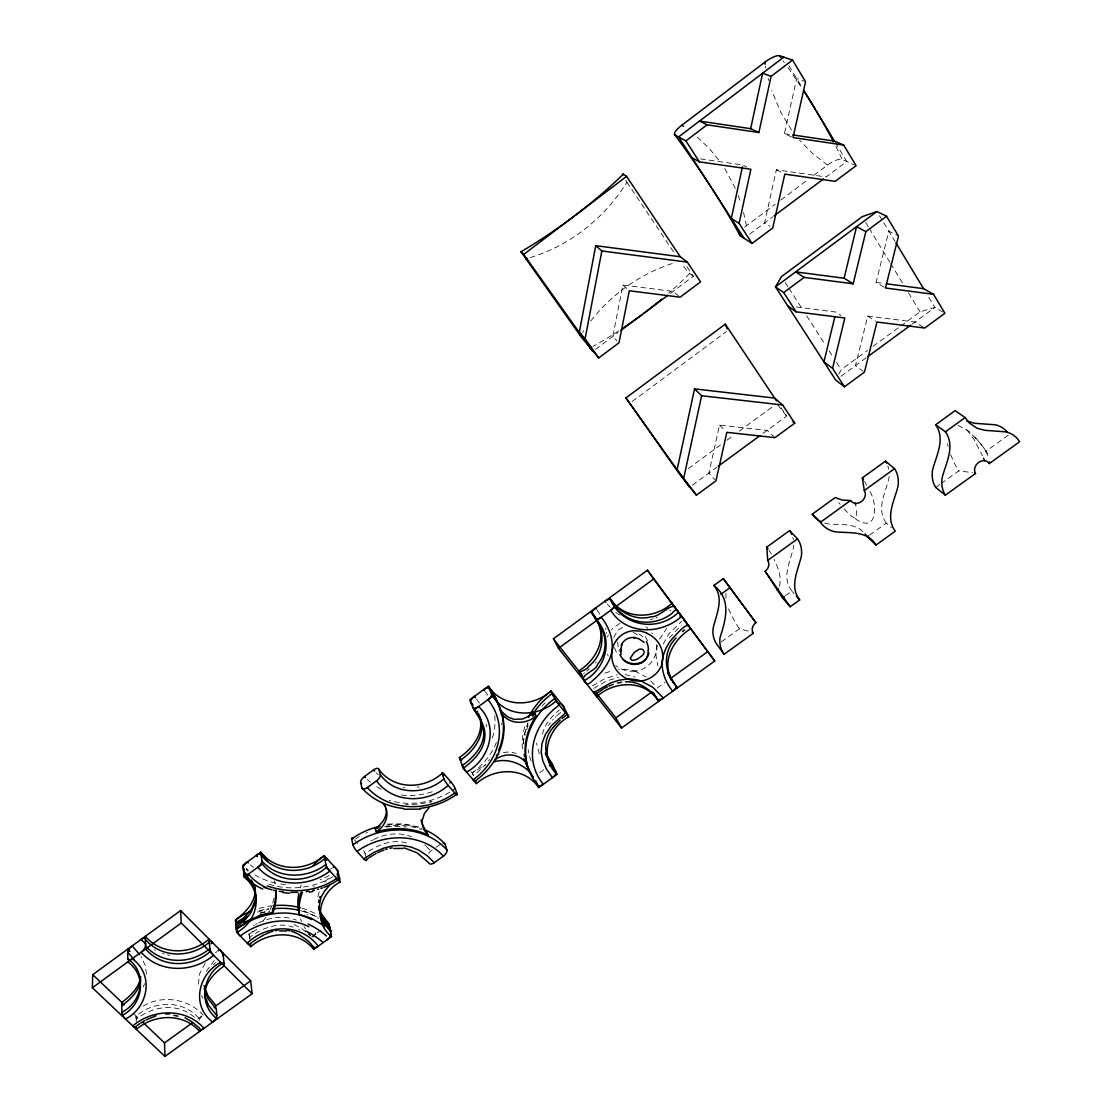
<?xml version="1.0" encoding="UTF-8"?>
<svg xmlns="http://www.w3.org/2000/svg" width="1112" height="1112" viewBox="0 0 1112 1112"><rect width="100%" height="100%" fill="white"/><g stroke="black" fill="none" stroke-linecap="round" stroke-linejoin="round"><path stroke-width="0.75" stroke-dasharray="5 3.75" d="M146.52 974.251L145.213 965.383L141.002 956.542M523.238 744.053L523.835 737.59M617.619 641.944L618.606 650.701M486.222 726.97L486.319 724.246M725.914 593.349L726.025 599.298M524.252 735.074L527.922 722.814M678.904 296.223L673.08 291.386L622.901 285.033L612.795 336.477L616.924 340.703M774.994 437.642L767.127 430.386L719.533 425.118L708.858 473.087L714.96 479.731M835.362 142.572L846.788 161.518L826.133 176.961L776.357 169.802L764.514 223.025L769.99 226.334M791.577 136.915L784.405 133.676L796.678 78.507L804.073 81.176M317.851 896.647L319.45 891.032M923.321 327.192L914.954 322.049L867.749 316.072L855.462 365.653L863.162 371.227M884.151 287.216L876.089 282.434L888.822 231.115L897.106 235.396M542.447 734.295C544.532 724.315 551.635 716.337 559.294 710.026M657.317 645.099L655.969 655.413L657.79 665.782M613.741 637.385L617.744 630.184L623.637 626.959M779.345 586.205C782.097 577.072 777.913 567.593 774.174 559.378M607.43 637.065L608.306 634.924M144.629 983.647L143.128 986.956M663.238 644.098L669.285 633.34L681.892 621.205M659.597 639.15L666.672 628.461M206.304 971.346L214.282 960.573M838.879 374.132L841.242 369.657L867.513 350.377M625.764 180.366A12.76 1.39 54.3 0 0 626.932 182.173C604.803 217.924 569.942 245.835 529.465 257.803M548.452 725.524L549.064 724.607M582.521 332.405L583.647 330.764M669.202 638.024L681.295 625.194M549.384 724.148L550.384 722.8M205.22 963.145L199.312 974.334L198.395 985.691M590.778 321.034C611.85 293.776 641.318 273.232 674.178 262.891M324.746 882.15L329.791 876.687M596.157 661.974L595.254 663.002M552.525 720.187L553.289 719.353M213.49 964.813L215.589 962.672M555.249 717.309L556.069 716.503M556.903 715.725L561.699 711.638M589.429 668.812L586.816 671.064M215.464 952.817L216.993 951.594M429.983 803.003L431.845 801.335A69.194 60.757 -18.6 0 1 405.532 804.337M584.662 672.788L583.564 673.622M744.651 227.168A12.788 4.281 -33.9 0 1 746.43 225.75L775.286 204.149M780.777 200.035L808.271 179.463M813.762 175.349L827.509 165.062A13.052 4.281 -33 0 1 842.215 159.461L854.558 165.007M595.476 349.418L618.105 332.502M670.411 293.387L693.304 276.276L685.854 265.115M749.544 234.229L772.729 216.882M632.116 401.529L726.442 331.543M688.286 468.597L721.452 444.244M726.97 440.185L733.878 435.112M739.41 431.053L773.952 405.685M873.045 346.332L899.316 327.053M900.706 326.038L920.069 311.846L934.9 307.44L943.49 312.43M692.303 485.221L717.184 466.984M762.971 433.43L786.671 416.069L781.124 407.77M840.992 376.259L866.526 357.55M912.187 324.078L934.9 307.44L927.922 295.889M366.14 858.13L365.097 853.752C377.329 844.661 393.731 837.975 408.785 843.799M249.922 939.098L249.713 937.235C260.569 929.284 274.233 923.155 287.952 925.768M197.866 1018.856L203.426 1014.853M311.666 936.902L315.711 933.983M317.059 933.01L324.815 927.436M428.551 853.293A5.616 2.794 -42.5 0 1 430.844 851.069L434.667 848.317M435.946 847.4L439.768 844.647M539.598 772.743L543.782 769.74M657.15 688.092L665.032 682.407M721.382 641.832L739.494 628.78L750.586 631.824M785.392 595.726L791.841 591.084L794.079 593.613M869.653 535.053L886.264 523.085L891.407 527.727M935.734 487.459L939.793 484.54M941.155 483.567L958.725 470.904L972.569 472.6M958.071 425.409L969.122 431.414L981.312 444.452A130.507 111.047 -41.8 0 1 985.941 451.305L1009.098 434.625M592.404 685.923L604.678 678.723L617.243 674.845M593.752 688.384L606.068 681.169L618.675 677.277M473.517 775.842L472.364 772.743L485.61 764.875M249.894 938.82L249.366 934.122L258.026 928.603M671.022 610.113L669.841 610.863M253.425 925.67L254.481 925.073M370.852 840.992L372.492 840.13M255.538 924.489L257.164 923.641M143.184 1006.04C162.352 994.614 188.15 998.59 203.148 1015.047M373.59 839.588C385.183 833.694 399.333 831.651 411.593 836.836M619.926 623.359L613.004 628.127A21.948 19.265 -30.7 0 0 611.405 629.92M258.79 922.835C269.034 917.845 281.016 915.676 292.136 918.748M604.914 673.163L612.698 670.592M657.456 617.299L656.149 617.799M653.189 618.814L650.256 619.634M259.207 910.672L268.826 908.476M419.071 786.796L417.139 787.199M844.036 508.837C852.487 517.733 859.117 524.503 855.92 506.863M503.388 752.504L509.977 751.865L516.135 753.366M636.606 670.786L634.688 671.064A38.294 33.221 -28.5 0 0 622.011 669.271L618.439 669.549M388.005 824.034L404.212 823.922L419.933 827.37M404.56 787.699L403.267 787.532M796.4 307.023L835.96 312.041L841.033 315.433M876.089 282.434L884.568 283.546M625.125 674.539L634.994 677.013M700.463 158.891L742.83 164.979L746.847 167.12M784.405 133.676L791.077 134.677M169.788 955.333L167.467 954.888M289.023 925.976L293.207 927.158M293.359 919.082L296.306 920.083M164.076 953.999L162.421 953.457M634.688 671.064L646.141 677.041M303.854 910.895L317.949 917.414M633.075 632.422L638.052 634.98M294.013 924.558L301.282 928.256L310.54 935.804M776.357 169.802L782 172.68M298.655 929.521L299.615 930.035M155.416 950.385L154.304 949.773M855.156 518.623C878.105 534.886 877.799 503.222 869.375 490.517M619.982 615.242L617.396 613.546M867.749 316.072L875.672 321.173M827.509 165.062L812.816 153.651L799.556 140.279M616.896 613.171L615.881 612.406M693.304 276.276L689.746 273.524A12.413 1.348 54 0 1 681.698 263.933M194.35 1017.341C177.934 1002.301 152.455 1005.887 136.262 1019.315A5.56 2.127 55.8 0 0 134.913 1015.492M862.856 531.522C853.057 522.126 838.809 525.573 826.689 523.641A29.621 25.548 -42.2 0 1 824.423 523.071M424.714 845.009L425.535 845.718M697.28 136.998L709.845 149.133L720.52 162.255M622.901 285.033L628.016 289.634M198.84 1018.147C182.771 999.702 154.026 1000.633 136.22 1016.007L136.303 1024.319M426.341 846.454L430.844 851.069M378.275 774.758L376.259 772.784M134.288 1014.158L139.32 1018.953M650.77 680.961L654.885 685.312M719.533 425.118L725.636 431.136M314.932 932.607L315.683 933.357M610.266 607.374L607.319 604.122M354.353 839.838L357.716 843.521M975.154 437.058L984.495 448.65L989.43 458.7M966.856 429.691L974.279 439.907L982.438 455.642M985.941 451.305L987.762 453.835M777.719 404.907L786.671 416.069M246.127 868.875L247.962 871.294M476.534 699.017L479.425 703.159M597.047 610.057L599.813 614.227M791.508 130.034L780.68 112.117L771.672 90.433M626.932 182.173L674.011 252.563M785.211 282.462L788.005 286.813M788.936 288.272L802.947 310.067M806.687 315.877L825.354 344.942M829.093 350.753L832.832 356.577M836.572 362.387L841.242 369.657M724.76 168.524L735.393 188.512M791.841 591.084C781.347 577.795 790.257 561.741 793.44 547.688A29.287 25.465 -38.6 0 0 793.676 545.311M865.692 222.567L868.375 226.959M869.264 228.419L889.767 262.084M890.656 263.544L903.125 284.033M908.476 292.817L920.069 311.846M788.936 65.705L801.974 87.278M879.522 215.714L882.9 221.316M883.748 222.72L895.063 241.443M203.037 998.145L201.647 995.685M886.264 523.085C876.061 509.199 885.416 493.033 888.849 478.674A29.76 25.576 -43.4 0 0 889.155 476.256M647.657 640.998L646.795 639.164A32.276 28.3 -29.9 0 0 644.571 635.675M539.348 753.853L536.54 743.177M950.635 454.725L954.624 463.676A135.219 111.478 -48.5 0 0 958.739 470.904M728.541 608.862L734.99 622.011A129.729 110.88 -40.1 0 0 739.494 628.78M614.422 647.601L615.992 651.271A32.373 28.37 -31.5 0 0 618.244 654.746M738.215 195.448L740.842 202.982M768.183 78.452L768.712 80.467M743.567 212.461L746.43 225.75M948.105 446.593L947.493 443.688M605.679 628.169L606.012 629.795M765.529 66.303L765.918 68.332M606.401 632.519L606.499 633.618M864.594 481.482A130.215 113.396 -38.1 0 1 866.665 485.11M887.835 466.053A29.76 25.576 -43.4 0 1 888.724 469.292M840.144 504.306A134.58 114.147 -46.8 0 1 838.879 502.68M792.828 537.43A29.287 25.465 -38.6 0 1 793.315 539.598M769.17 550.579A128.519 112.604 -32.6 0 1 771.339 554.123M689.635 273.524A157.404 50.304 -35.8 0 1 668.729 293.123M618.592 330.959A157.515 50.304 -35.7 0 1 593.196 346.318M835.932 146.45A160.809 31.928 55 0 1 842.131 159.377M783.098 60.785A160.573 31.859 55 0 1 784.321 62.48M787.949 67.61A160.573 31.859 55 0 1 801.974 88.237M634.688 671.12A28.008 24.533 -30.8 0 1 622.025 669.243A31.789 27.856 -31 0 1 615.714 665.588M656.428 644.779A32.637 28.606 -30.2 0 1 656.58 648.365L656.052 652.216A22.462 19.655 -30.6 0 1 636.648 671.106M645.919 626.82A32.637 28.606 -30.2 0 1 647.921 628.405M651.84 632.728A32.637 28.606 -30.2 0 1 652.563 633.784M608.25 656.052A31.789 27.856 -31 0 1 607.513 654.176M638.969 633.937A24.881 20.836 -12.2 0 1 642.944 637.023M523.96 743.372A67.943 58.672 -26.4 0 1 524.016 742.621M525.17 735.129A67.943 58.672 -26.4 0 1 525.35 734.379M526.574 729.917A67.943 58.672 -26.4 0 1 528.158 725.51M471.071 771.464A5.699 0.876 54.4 0 1 473.364 775.425A69.139 60.854 -19.7 0 0 485.43 764.5M501.748 723.286A69.139 60.854 -19.7 0 1 501.734 724.802M489.447 759.496A69.139 60.854 -19.7 0 1 488.488 760.775M523.432 743.038A67.832 58.588 -26.4 0 1 527.991 723.662M531.188 761.178A62.008 53.598 -26.5 0 1 528.158 749.669M542.003 706.259A62.008 53.598 -26.5 0 1 545.019 702.909M494.743 715.711A63.189 55.669 -19.7 0 1 491.949 739.077M485.36 691.817A63.189 55.669 -19.7 0 1 487.668 695.222M384.613 826.563A67.123 56.879 -16.5 0 1 421.448 829.51M363.638 850.638A5.657 1.279 54.8 0 1 365.097 853.752M386.712 825.007A67.012 56.809 -16.5 0 1 421.893 828.635M355.576 838.99A61.257 51.972 -16.4 0 1 359.343 836.558M366.001 833.027A61.257 51.972 -16.4 0 1 367.377 832.415M386.378 827.05A61.257 51.972 -16.4 0 1 405.866 827.119M432.22 791.744A63.134 55.489 -18.6 0 1 400.751 794.983M381.152 789.117A63.134 55.489 -18.6 0 1 374.994 785.586M370.477 782.264A63.134 55.489 -18.6 0 1 367.349 779.512M449.707 792.189A69.069 60.673 -18.6 0 1 389.2 800.362M496.397 742.51A68.972 60.757 -19.7 0 1 472.364 772.743M522.418 748.779A67.665 58.491 -26.5 0 1 524.961 726.164M310.679 935.845A66.789 56.434 -15.3 0 1 304.007 926.574M301.533 921.5A66.789 56.434 -15.3 0 1 300.532 918.859M300.226 887.821A66.789 56.434 -15.3 0 1 301.185 884.999M274.692 880.815A68.583 58.13 -9 0 1 274.998 883.679M273.969 898.107A68.583 58.13 -9 0 1 270.216 909.31M265.768 917.233A68.583 58.13 -9 0 1 263.058 920.986M253.175 931.161A68.583 58.13 -9 0 1 249.366 934.122M329.291 875.464A68.638 59.242 -12.5 0 1 320.186 879.648M285.548 884.61A68.638 59.242 -12.5 0 1 280.613 884.026M275.748 883.136A68.638 59.242 -12.5 0 1 253.578 874.018M248.518 870.39A68.638 59.242 -12.5 0 1 246.155 868.402M259.291 908.407A66.664 55.461 -12 0 1 272.51 905.78M301.922 908.156A66.664 55.461 -12 0 1 314.988 913.48M314.293 886.653A68.972 59.45 -12.6 0 1 313.501 886.876M260.291 913.188A66.97 55.642 -12 0 1 269.896 911.089M307.037 914.411A66.97 55.642 -12 0 1 307.76 914.676M312.847 937.333A5.643 2.71 -45 0 1 315.655 934.038M248.449 933.997A5.616 1.71 55.2 0 1 249.713 937.235M331.876 868.25A62.897 54.279 -12.5 0 1 330.625 869.042M253.508 867.471A62.897 54.279 -12.5 0 1 250.297 864.816M332.877 876.701A68.805 59.339 -12.6 0 1 266.282 883.178M260.305 913.091A61.09 50.818 -12 0 1 269.229 911.048M257.595 912.104A66.831 55.544 -12 0 1 268.937 909.38M301.463 910.923A66.831 55.544 -12 0 1 318.435 918.206M199.159 1020.413A5.685 2.613 -47 0 1 202.759 1015.339"/><path stroke-width="1.5" d="M689.037 626.403C686.16 622.331 676.332 634.771 672.162 638.844C667.756 644.237 664.267 650.548 662.877 657.428C660.292 669.48 665.226 681.878 672.649 691.289A5.727 2.933 -36.8 0 0 675.707 685.465M92.365 987.734L92.727 974.668L180.63 910.575L250.686 980.812L252.104 993.725L164.951 1056.4L92.365 987.734L181.27 923.002L180.63 910.575M204.622 995.282C204.594 982.549 214.644 972.847 224.207 965.855L223.081 953.137M766.835 547.09L767.683 560.448A8.368 7.27 -37.8 0 1 765.084 571.276A101.331 4.253 53.4 0 1 774.272 585.371L782.473 597.839L790.187 606.763L799.667 599.938C789.075 586.497 798.124 570.303 801.363 556.111A29.635 25.701 -38.5 0 0 797.526 538.847L789.617 530.577L766.835 547.09A128.519 112.604 -32.6 0 1 768.017 548.828M254.954 886.653C257.025 900.776 246.058 912.396 235.452 919.958L236.731 932.384L250.784 946.646C268.715 931.036 298.099 929.924 313.792 949.356L331.515 936.61L329.194 924.28L321.326 913.8L318.477 906.878M989.541 461.953L989.291 463.579A8.535 7.131 -45.2 0 0 978.602 462.397A8.535 7.131 -45.2 0 0 975.516 473.476L945.353 495.174L935.734 487.459M318.602 902.43L318.991 899.997M600.383 626.529C607.5 638.246 606.457 653.87 597.561 664.35C596.755 670.453 579.991 674.914 584.008 680.238C586.024 685.868 589.499 684.047 592.793 680.419C599.257 674.998 605.123 668.59 608.764 660.903C616.145 646.489 611.002 629.128 601.175 617.243A5.88 2.697 -37.3 0 1 595.017 618.383C614.463 637.245 606.777 668.493 584.106 680.711L578.768 670.897C595.643 660.639 608.139 638.107 596.185 619.565M612.031 650.881L613.129 646.586A25.145 21.99 -30.7 0 1 614.853 642.736L616.548 640.109M140.737 976.531C139.25 987.692 130.479 996.004 121.875 1002.357L121.834 1015.617C142.6 1005.178 147.813 976.058 127.783 961.949M140.779 979.769C139.292 990.945 130.493 999.271 121.861 1005.651A5.574 2.141 55.6 0 1 124.141 1004.761M680.252 256.747L595.74 245.669L579.296 332.446L585.093 338.771L598.742 357.939L618.981 342.816L629.295 290.774L680.071 297.182L700.56 281.892L687.383 262.14L680.252 256.747L626.584 176.391L623.359 174.195A12.76 1.39 54.3 0 0 622.859 175.112M585.093 338.771L601.856 250.964L595.74 245.669M694.541 388.88L677.097 469.764L696.418 495.16L715.975 480.829L726.859 432.346L774.994 437.642L794.774 423.158L782.653 404.99L774.647 398.082L694.541 388.88L701.63 395.747L782.653 404.99M742.468 166.661L731.293 218.48L739.105 223.401L752.032 243.445L772.729 227.988L784.808 174.125L835.168 181.339L856.115 165.702L843.688 145.06L834.473 141.113L792.745 134.927M771.089 76.353L758.87 132.509L750.656 128.672L762.623 73.211L771.089 76.353L792.536 60.09L805.547 81.704L793.023 137.554L843.688 145.06M683.852 477.507L701.63 395.747M739.105 223.401L750.878 169.26L699.434 161.879L691.998 157.682M834.764 317.017L823.95 361.873L832.582 368.35L844.467 386.781L864.441 372.159L876.993 322.021L924.725 328.054L944.922 313.264L933.51 294.291L923.572 288.661L886.264 283.768M865.859 231.616L853.168 283.796L844.119 278.25L856.56 226.667L865.859 231.616L886.556 216.27L898.482 236.105L885.499 288.022L933.51 294.291M832.582 368.35L844.842 317.976L796.122 311.833L787.796 305.939M661.932 663.197L662.279 661.793A27.703 24.186 -30.4 0 0 662.78 657.901A32.734 28.592 -30.2 0 0 646.572 633.256M648.922 652.994C646.614 665.018 630.546 666.644 622.609 659.138M319.644 897.579L319.978 896.633M598.742 357.939L581.618 337.464L580.353 335.699L581.437 334.045M500.483 710.651L507.962 717.059L514.05 719.339L522.779 718.991L534.747 713.126L535.873 716.295A68.166 58.811 -26.4 0 0 526.643 763.166M534.733 713.153L534.483 713.501A67.943 58.672 -26.4 0 0 532.745 716.267M552.859 727.943C541.488 740.606 544.672 760.08 555.819 771.714A5.671 2.877 -39.8 0 1 552.469 777.705L546.576 769.296L542.781 760.789L541.21 752.212L541.905 743.761L545.408 734.393L551.649 725.399L565.591 712.917L567.732 714.947L566.536 714.974M553.206 727.498L553.915 726.622M676.082 637.982C663.489 650.2 663.516 670.758 674.539 683.991M554.276 726.192L560.267 720.062M777.969 588.554L776.718 589.721M428.926 807.951L424.395 813.497L422.004 821.115L422.949 826.967L427.856 834.945L422.004 823.797M682.573 631.56L684.575 629.823M562.005 718.561L562.88 717.81M563.339 717.448L565.605 715.669M427.828 834.931L427.481 834.778A67.332 57.018 -16.5 0 0 376.481 831.818L375.175 828.76C381.652 824.173 388.018 816.583 385.878 808.104M376.023 831.957C385.781 826.355 391.341 812.399 382.723 803.184M545.353 753.297L552.136 763.722L557.056 774.411L538.736 787.588C524.377 766.488 494.201 767.711 476.409 783.599L463.273 768.253L459.381 757.508C472.822 748.543 485.444 732.057 478.98 715.169M236.731 932.384C257.581 921.667 263.919 892.394 244.223 877.173L242.847 865.219L260.722 852.181C276.276 872.016 306.022 871.641 324.148 855.614L337.687 870.196L340.133 882.08C319.867 892.547 312.111 921.209 331.515 936.61M463.273 768.253C473.642 760.691 484.04 750.28 484.846 736.728C486.166 722.272 473.378 712.639 469.806 699.74L488.293 686.257C502.499 707.76 533.023 707.343 551.024 691.011L563.645 706.69L568.774 716.851C548.188 727.943 538.514 756.827 557.056 774.411M711.332 187.525A159.447 21.211 54.5 0 0 674.998 135.038A13.163 3.656 -34.9 0 1 681.781 125.267L764.806 62.244A13.441 3.642 -34.1 0 1 779.498 55.725L792.536 60.09M580.353 335.699L520.736 251.465L523.724 254.412L626.584 176.391M783.779 57.157L678.598 136.943L744.095 238.302M675.012 134.997L685.895 140.904L707.093 124.836L758.87 132.509M218.021 950.802L219.592 949.648A5.602 1.807 55.3 0 1 223.359 956.292M620.76 330.514L667.742 295.389M774.105 215.867L823.394 179.004M558.988 703.896C560.907 701.338 566.453 708.997 563.52 710.234M696.418 495.16L679.988 474.685L625.931 397.929L725.274 324.162L776.496 400.848M886.556 216.27L876.979 211.502L775.481 286.882L835.737 380.109L844.467 386.781M876.979 211.502L862.134 216.715L781.472 276.638L775.481 286.882L783.71 292.567L804.157 277.388L853.168 283.796M337.798 878.285L339.16 877.298M679.974 616.284L681.1 615.45M718.574 465.97L760.191 435.473M867.916 356.535L910.797 325.093M403.517 808.48A69.472 60.938 -18.6 0 1 361.998 788.102L360.608 782.584A5.769 2.571 -42.1 0 1 364.472 776.537L373.562 769.907A5.769 2.571 -41.9 0 1 378.858 769.296C393.759 790.034 423.992 789.603 442.103 773.396A5.699 0.945 54.4 0 1 444.466 774.508L450.999 782.07A5.699 0.945 54.4 0 1 455.211 788.575L457.115 794.065A69.472 60.938 -18.6 0 1 420.114 808.382M553.387 638.802L647.448 570.22L714.738 661.014L621.552 728.026L558.488 648.338L553.387 638.802L582.466 675.582M237.69 922.418A5.616 1.724 55.1 0 0 235.772 923.043L235.966 924.892L242.402 919.735L251.771 908.796L255.426 899.358L255.301 890.059M244.223 877.173L262.307 863.996L260.722 852.181A68.583 58.13 -9 0 1 267.992 861.717M361.984 788.116A5.796 2.599 -42.1 0 0 367.28 787.56L376.481 780.86A5.796 2.599 -41.9 0 0 380.346 774.744L378.858 769.296M473.879 709.929L492.602 696.307L488.293 686.257A68.972 60.757 -19.7 0 1 498.329 704.897M558.488 648.338L653.703 578.991L714.738 661.014M713.89 585.454L723.314 578.615L755.882 622.706A8.229 7.061 -35.4 0 0 753.352 633.242L724.12 654.273L717.212 644.835A28.676 24.728 -34.9 0 1 713.098 628.433C716.225 614.477 724.607 598.409 713.89 585.454C731.807 599.465 725.747 619.815 720.006 637.704A29.009 24.95 -34.8 0 0 724.134 654.259M894.548 468.638A30.121 25.798 -43.2 0 1 897.996 486.347C894.451 500.817 884.971 517.149 895.257 531.202L876.034 545.019C867.471 530.299 849.262 533.399 835.029 531.8A29.982 25.784 -42 0 1 820.475 522.237L812.26 514.175L835.195 497.55L842.326 500.108L850.541 500.483A8.507 7.297 -42.6 0 0 861.452 501.595A8.507 7.297 -42.6 0 0 864.288 490.531L894.562 468.625L885.444 461.146L862.342 477.882L864.288 490.531M935.748 487.445A29.732 24.992 -44.9 0 1 932.551 470.084C936.276 455.461 945.7 439.101 935.665 424.756L955.125 410.648L965.133 417.57L969.511 423.172L976.92 428.19L984.926 430.316L1005.734 431.831A30.232 25.215 -45.7 0 1 1019.621 441.756L989.291 463.579M720.868 594.322L730.403 587.414M767.683 560.448L797.54 538.833M820.461 522.251L850.541 500.483M935.665 424.756L945.422 431.831L965.133 417.57M444.466 774.508L442.965 775.578M442.103 773.396L443.952 778.831C425.743 795.122 395.358 795.58 380.346 774.744M308.858 926.741C286.646 915.537 259.513 921.57 240.248 935.97A5.657 1.737 55.2 0 1 236.411 929.257C257.525 913.466 287.327 907.211 311.582 919.541M681.559 616.437C661.209 634.869 626.056 635.355 610.697 610.307A5.88 2.697 -37.1 0 0 613.991 604.553C626.292 624.735 654.301 627.543 672.176 613.226C677.236 606.068 678.167 613.032 681.281 616.062M457.115 794.065A5.727 0.945 54.4 0 1 454.794 793.037L448.192 785.406C427.703 803.587 393.523 803.976 376.481 780.86M380.137 826.202A67.012 56.809 -16.5 0 0 351.642 839.032L352.935 844.8A5.699 1.307 54.7 0 0 357.008 851.431L363.791 858.839L373.688 852.57L383.515 848.192L392.842 845.843L401.849 845.398L410.731 846.899L418.793 850.138L426.883 855.489L434.347 862.662L443.368 856.17A5.657 2.822 -42.4 0 0 446.954 850.041L445.134 844.286A67.012 56.809 -16.5 0 0 423.338 829.191M164.951 1056.4L164.506 1042.889L192.306 1022.859M214.546 1006.846L250.686 980.812M326.497 926.213L329.194 924.28A66.664 55.461 -12 0 0 320.186 916.649M549.342 765.723L552.136 763.722M621.552 728.026L615.867 717.824L652.132 691.706M670.272 678.64L707.941 651.521M782.473 597.839L784.224 596.574M865.122 533.899L867.277 536.762L868.458 535.914M250.867 943.171L253.536 941.294M326.066 860.327L327.54 859.27A5.657 1.39 54.8 0 0 324.718 858.533C306.592 874.727 276.707 875.019 261.125 855.1A5.782 2.502 -44.1 0 0 256.246 855.434L257.428 856.643M210.988 943.768L212.587 942.628A5.616 1.821 55.2 0 0 209.32 942.225C191.069 958.155 161.629 958.488 145.394 939.459A5.824 2.419 -45.9 0 0 140.932 939.515L146.006 944.06M368.795 857.977L366.487 859.59A5.685 1.293 54.8 0 1 363.791 858.839M528.534 717.323A67.665 58.491 -26.5 0 1 551.024 691.011L556.028 701.047C537.833 717.504 506.989 718.032 492.602 696.307M313.264 865.358A66.789 56.434 -15.3 0 1 324.148 855.614L326.441 867.388C308.121 883.54 278.083 884.012 262.307 863.996M253.995 940.974L256.719 939.153M137.401 1025.25L139.57 1023.777M536.081 715.989C526.171 724.663 509.657 724.968 501.707 713.487M369.74 857.338L372.131 855.823M257.65 938.57L258.651 937.93M259.68 937.319L262.251 935.831M603.329 688.995L595.337 694.138L595.629 694.847L593.572 692.679L611.197 682.712L619.606 680.085L627.835 679.043A38.739 33.499 -28.4 0 1 640.637 680.822L652.716 687.216L663.336 697.988A5.727 2.919 -37 0 1 657.136 698.836C649.783 688.953 638.33 681.086 625.583 681.795M140.654 1023.04L144.935 1020.51M373.104 855.225L374.091 854.655M495.174 759.677C504.82 752.379 519.512 753.436 526.754 763.596L523.696 758.69M243.973 922.418L259.416 915.788M332.849 883.289L339.521 879.078A5.685 1.39 54.9 0 1 336.727 878.41C316.837 892.352 289.94 893.714 267.408 885.972M375.078 854.099L376.078 853.543M262.766 935.553L264.336 934.733M332.154 883.665L330.75 884.387M245.627 918.957L243.709 919.985A66.956 55.628 -12 0 0 235.966 924.892M604.455 688.328L607.402 686.841M146.339 1019.801L156.125 1015.812M377.607 852.765L378.636 852.265M496.397 755.284L498.774 754.117M265.393 934.205L266.991 933.468M328.61 885.416L330.042 884.749L324.551 891.101L320.923 897.356L318.866 908.476L322.188 920.138L330.584 931.647M379.678 851.778L380.721 851.306M327.859 885.764L326.344 886.417M267.533 933.218L269.702 932.342M608.876 686.104L613.198 684.339M381.777 850.861L383.932 850.041M325.58 886.723L324.037 887.32M322.48 887.89L320.909 888.418M270.786 931.939L272.982 931.244M385.572 849.471L387.226 848.97M375.175 828.76L375.661 828.621A67.123 56.879 -16.5 0 1 378.9 827.745M525.656 258.943L527.561 258.387M317.726 889.364L318.532 889.141M314.501 890.184L312.861 890.545M275.206 930.674L278.042 930.146M494.034 761.845C507.294 757.911 521.75 763.166 530.855 773.215M390.006 848.275L392.272 847.858M617.424 683.032L621.552 682.184M309.442 892.102L312.694 891.504M308.719 891.31L306.217 891.671M393.787 848.484L403.044 848.414M420.544 809.119L404.142 809.216M279.529 930.925L286.326 930.98M297.738 892.366L290.913 892.394M633.312 637.551L634.632 637.621C629.017 636.787 623.193 640.012 621.274 645.433L621.997 643.848L620.468 651.952L620.399 649.283L621.038 654.593M165.632 1014.005L169.608 1013.936M289.593 893.186L283.073 892.644M283.338 891.852L279.209 891.282M844.119 278.25L795.664 271.884L804.157 277.388M601.856 250.964L687.383 262.14M634.062 637.579L638.747 638.705L644.126 642.319M750.656 128.672L699.504 121.083L707.093 124.836M287.077 930.216L289.829 930.8M404.101 847.872L417.056 852.807L428.982 862.968A5.657 2.822 -42.6 0 0 434.347 862.662M173.917 1015.367L177.948 1016.159M275.957 890.698L273.594 890.198M272.023 889.808L268.951 888.961M268.187 888.724L265.949 887.988M291.455 931.258L294.068 932.19M974.515 473.128L975.516 473.476M966.814 421.17L974.737 423.283L995.309 424.798A29.871 24.992 -45.8 0 1 1007.25 432.026M265.198 887.723L263.739 887.167M646.739 632.937L640.526 631.046L633.187 630.74A22.212 19.446 -30.6 0 0 626.195 632.506A20.586 18.014 -30.6 0 0 616.562 640.109M294.583 932.398L296.598 933.316M311.304 918.206L324.482 926.101M426.883 831.748L426.466 831.554A67.123 56.879 -16.5 0 0 424.339 830.636M297.085 933.566L298.558 934.358M185.009 1017.758L192.348 1022.109L199.465 1028.086A5.727 2.641 -47.2 0 0 204.024 1028.294C185.69 1007.611 152.997 1008.695 132.731 1025.931A5.602 2.141 55.9 0 0 136.317 1025.987L136.359 1029.351C154.359 1013.852 183.383 1012.823 199.673 1031.422M627.196 662.502L630.323 663.878A20.099 16.763 -50.6 0 0 632.784 664.406L637.676 664.309L641.652 662.877A9.66 7.103 -36.8 0 0 646.141 658.679L647.837 654.898L648.199 650.159M752.31 632.631L753.352 633.242M299.045 934.636C304.535 938.625 312.263 942.42 313.792 949.356M752.032 243.445L740.203 235.772A12.788 4.281 -33.9 0 1 739.73 233.172M681.781 125.267L683.38 126.337M323.008 922.904L324.037 923.683A66.97 55.642 -12 0 1 330.125 929.173L321.993 918.234L318.602 907.767M792.453 421.142L794.774 423.158M145.505 945.798C161.865 964.91 191.459 964.521 209.793 948.536A5.643 1.835 55.3 0 0 213.587 955.264C192.932 973.014 159.614 973.431 141.127 952.233A5.866 2.446 -46 0 0 145.505 945.798L145.394 939.459M145.575 948.995C161.977 968.149 191.653 967.746 210.043 951.719L209.07 939.098C190.889 954.986 161.518 955.305 145.338 936.318M867.277 536.762L876.034 545.019M92.727 974.668L124.266 1004.636M143.1 1022.54L164.506 1042.889M181.27 923.002L252.104 993.725M237.773 922.321L235.452 919.958A66.664 55.461 -12 0 1 251.354 911.159M127.783 958.711C147.743 972.805 142.558 1001.842 121.847 1012.281A5.602 2.155 55.7 0 0 125.475 1019.065C148.508 1007.305 154.359 974.585 132.231 958.711A5.866 2.432 -46.1 0 1 127.783 958.711L127.769 952.303A5.824 2.419 -46 0 1 132.147 945.923L139.681 954.582M127.755 949.134L130.021 951.483M127.769 952.303L134.052 959.336M243.667 872.35L244.737 873.49M217.104 1018.884C197.422 1003.9 202.62 973.417 223.915 962.658A5.629 1.821 55.4 0 1 220.676 962.339C198.242 973.848 190.847 1005.985 212.739 1022.025A5.713 2.655 -47 0 0 216.854 1015.576L216.34 1009.001L208.125 998.868L204.26 988.832M216.854 1015.576L208.583 1005.415L204.705 995.337M216.075 1005.734L207.888 995.629L204.038 985.607M326.441 867.388L340.133 882.08M244.459 871.099L243.389 869.959A68.944 59.436 -12.6 0 0 244.543 871.099M374.702 771.158L373.562 769.907M796.317 596.143L799.667 599.938M245.766 874.63L246.447 875.408M581.089 673.872C576.502 671.328 587.845 670.453 588.415 666.505C606.137 653.105 605.901 626.848 590.861 611.475L599.354 624.819M459.381 757.508L461.536 760.052M246.781 875.797L247.434 876.576M556.028 701.047L568.774 716.851M475.491 697.683L474.421 696.362A5.782 2.627 -39.9 0 0 470.821 702.256L472.127 703.882M247.754 876.979L252.257 883.595L254.968 889.878L256.052 896.105L255.496 902.485L250.297 913.703L244.279 920.666L236.217 927.38L236.411 929.257M596.477 693.304L615.867 717.824M605.734 602.176L604.956 601.189A5.852 2.669 -37.1 0 1 611.1 600.007C619.884 612.67 635.911 621.399 651.396 616.687C658.554 617.785 670.55 603.566 674.789 606.971M472.447 704.299L473.087 705.119M596.31 609.042L595.559 608.055A5.838 2.669 -37.3 0 0 592.237 613.768L595.156 617.841M681.378 615.826L685.743 621.789M723.314 578.615L738.382 599.048A99.246 2.113 53.4 0 1 755.868 622.692M684.116 619.495L690.705 628.725C673.942 639.025 660.556 661.223 672.232 680.085M523.724 254.412L592.807 351.42M625.931 397.929L689.551 487.251M647.448 570.22L653.703 578.991M765.084 571.276L790.187 606.763M669.132 675.54L677.319 687.925L672.941 681.531M685.895 140.904L699.434 161.879M783.71 292.567L796.122 311.833M653.425 692.832L658.679 701.338C645.071 679.349 614.449 680.6 596.713 696.654L593.975 691.65M803.74 90.211L834.473 141.113M895.952 242.916L923.572 288.661M667.492 672.774L672.538 680.572A5.699 2.891 -36.8 0 0 670.925 679.779M251.229 879.995L251.979 881.302M477.048 711.193L477.548 712.097M945.422 431.831C955.542 446.343 945.937 462.856 942.184 477.618A30.093 25.201 -44.8 0 0 945.367 495.16M252.452 882.177L252.897 883.081M546.548 756.021L553.359 766.376A5.629 2.849 -39.8 0 0 550.273 765.626M478.243 713.473L478.688 714.404M546.339 755.576L545.533 753.755M535.789 780.791L538.736 787.588M384.418 804.115L385.28 806.117M983.536 458.158L984.593 460.688M253.508 884.429L254.064 885.805M479.091 715.336C487.515 732.669 474.685 750.892 460.34 760.177A5.713 0.876 54.3 0 1 461.508 760.108M725.274 324.162L727.192 328.93M475.255 780.499L476.409 783.599M254.398 886.737L255.19 889.572M501.818 713.904L501.818 713.904A69.486 61.09 -19.7 0 1 498.607 750.461M764.806 62.244L765.153 64.274M421.1 819.891L421.42 821.837M299.184 914.203L298.836 912.007A66.97 55.642 -12 0 1 299.601 912.187M855.42 503.333L855.684 505.14M272.329 910.756L272.621 912.952M250.784 946.646L250.422 943.518A5.643 1.724 55.3 0 1 247.281 943.101C267.353 924.1 300.782 923.099 318.213 946.173A5.671 2.738 -45.1 0 1 313.25 946.215M821.254 521.848A29.621 25.548 -42.2 0 1 812.274 514.161M862.342 477.882A130.215 113.396 -38.1 0 1 863.496 479.675M885.43 461.146A29.76 25.576 -43.4 0 1 886.528 463.023M789.603 530.577A29.287 25.465 -38.6 0 1 791.716 534.344M642.083 314.682A157.515 50.304 -35.7 0 1 623.29 327.859M591.556 347.236A157.515 50.304 -35.7 0 1 589.916 348.139M574.153 216.256A161.726 42.701 -36.3 0 1 521.194 251.66M623.248 174.223A161.615 42.701 -36.4 0 1 575.891 214.936M661.584 299.225A157.404 50.304 -35.8 0 1 643.792 313.403M712.444 189.249A159.669 21.239 54.5 0 1 740.119 235.688M779.47 55.767A160.573 31.859 55 0 1 780.68 57.421M804.087 91.462A160.573 31.859 55 0 1 815.304 109.24M816.361 111.005A160.809 31.928 55 0 1 833.583 141.849M654.064 693.86A5.685 2.891 -37.1 0 1 653.87 693.36M640.637 680.878A28.342 24.742 -30.7 0 1 627.849 679.001A32.151 28.092 -30.9 0 1 612.17 650.881M662.224 663.238A22.949 20.016 -30.6 0 1 640.637 681.03M646.364 641.596A24.881 20.836 -12.2 0 1 648.421 650.145M627.154 662.613A21.781 18.181 -81 0 1 619.954 654.634M500.928 712.514A69.25 60.951 -19.7 0 1 501.373 714.71M524.6 756.619A67.943 58.672 -26.4 0 1 524.266 754.45M552.97 695.876A62.008 53.598 -26.5 0 1 554.207 694.958L552.052 692.804L552.275 693.499A67.832 58.588 -26.4 0 0 532.314 715.127M533.44 777.177A67.832 58.588 -26.4 0 1 525.267 760.538M484.526 690.719A63.189 55.669 -19.7 0 0 483.65 689.635A5.782 2.627 -39.7 0 1 489.363 688.745A69.139 60.854 -19.7 0 1 500.442 711.36M357.008 851.444A61.952 52.389 -16.5 0 1 443.354 856.184M352.949 844.814A67.387 57.032 -16.5 0 1 446.941 850.041M351.628 839.018A5.671 1.293 54.7 0 1 353.157 838.684M443.174 843.216A5.616 2.794 -42.3 0 1 445.134 844.286M454.78 793.037A63.87 55.975 -18.6 0 1 367.294 787.546M455.197 788.561A69.069 60.673 -18.6 0 1 453.849 789.506M361.636 783.696A69.069 60.673 -18.6 0 1 360.622 782.584M450.999 782.056A63.134 55.489 -18.6 0 1 449.762 782.931M365.417 777.552A63.134 55.489 -18.6 0 1 364.486 776.523M448.192 785.406A5.741 0.959 54.4 0 1 443.952 778.831M529.02 769.587A67.665 58.491 -26.5 0 1 525.323 761.678M298.461 910.645A66.789 56.434 -15.3 0 1 298.794 893.534M274.178 905.613A66.664 55.461 -12 0 1 300.379 907.726M237.356 928.437A66.637 49.692 -17.5 0 1 244.946 923.683M248.059 875.519A68.541 59.784 -20.4 0 1 244.126 871.961M339.799 878.049A68.263 62.953 -3.6 0 1 338.382 879.064M325.413 925.337A66.275 53.988 -5.1 0 1 331.459 931.105M299.058 914.523A67.179 56.768 -13.3 0 1 311.138 918.47M299.156 914.008A67.179 57.365 -10.1 0 1 302.422 892.144M298.808 911.812A67.095 56.629 -15.3 0 1 301.199 892.046M327.303 926.199A5.629 2.71 -44.8 0 1 329.777 927.338A66.831 55.544 -12 0 0 322.132 920.68M235.786 923.043A66.831 55.544 -12 0 1 246.892 916.385M272.245 908.907A66.831 55.544 -12 0 1 299.92 910.519M259.305 915.454A67.179 57.56 -13.3 0 1 272.593 912.604M276.012 890.087A69.208 57.81 -14.1 0 1 272.885 912.799M275.818 891.49A68.916 58.324 -9.1 0 1 272.899 909.185M336.964 874.06A68.805 59.339 -12.6 0 0 338.284 873.128A5.643 1.376 54.9 0 0 334.323 866.568A62.897 54.279 -12.5 0 1 333.1 867.416M244.251 869.236A68.805 59.339 -12.6 0 1 243.194 868.166A5.782 2.502 -44.2 0 1 247.309 861.953A62.897 54.279 -12.5 0 0 248.282 862.926M330.931 933.496A5.671 2.752 -44.9 0 1 327.081 939.807M305.647 931.008A59.297 40.463 14.8 0 1 322.675 942.142M308.163 924.016A64.732 44.8 13.9 0 1 326.372 935.97M248.74 873.879A5.81 2.53 -44.3 0 1 243.875 874.157M262.766 889.072A67.568 59.756 -52.1 0 1 243.486 874.505M266.56 887.696A61.924 54.655 -53.8 0 1 248.476 874.115M214.171 1007.68A5.685 2.627 -46.9 0 1 216.34 1009.001M483.831 732.516C483.915 746.694 473.059 757.786 462.3 765.542A5.755 0.89 54.3 0 0 466.567 772.103C490.031 759.301 499.552 726.164 478.563 706.523A5.81 2.655 -39.9 0 1 472.85 707.357L480.968 720.02L483.831 732.516M630.379 658.026C630.518 662.057 636.147 659.875 638.149 658.512A16.346 14.317 -30.6 0 0 640.873 656.539C647.796 652.577 642.277 645.669 636.578 650.951A16.263 14.164 -30.6 0 0 633.854 652.925L630.379 658.026M337.77 875.575L337.311 875.908A68.944 59.436 -12.6 0 0 338.66 874.922L337.77 875.575M325.872 864.413C307.454 878.925 277.903 879.522 261.918 861.008A5.81 2.53 -44.1 0 1 257.789 867.29C275.943 887.904 309.08 887.265 329.889 871.071A5.685 1.404 54.8 0 1 325.872 864.413M672.023 603.246C654.064 619.745 623.095 620.148 609.668 597.756C620.552 626 657.109 633.089 678.501 612.323L672.023 603.246M559.225 705.008L554.777 698.517A68.221 58.839 -26.4 0 0 537.569 784.85A5.671 2.877 -40 0 0 543.323 784.294A62.717 54.043 -26.4 0 1 559.239 705.022M473.142 779.776A5.741 0.876 54.4 0 0 475.38 780.86A69.542 61.132 -19.7 0 0 491.49 693.777A5.81 2.655 -39.7 0 1 487.918 699.712A63.926 56.156 -19.7 0 1 473.128 779.762"/></g></svg>
